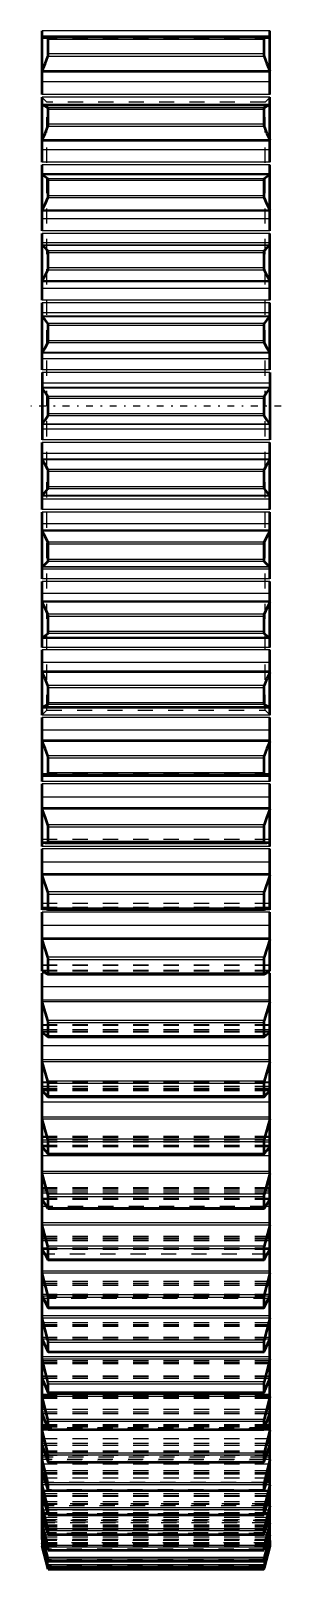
# Model space of a CAD drawing. Header units: millimetres. Extents: x -1 to 474, y -1 to 306.
# Drawn here: x -0.8 to 15.8, y 76.2 to 177.4 of the extents above; entities that cross this region are included whole.
import ezdxf

# ---------------------------------------------------------------- set-up
doc = ezdxf.new("R2010")
doc.units = ezdxf.units.MM
doc.linetypes.add('Center', pattern=[1.5, 0.45, -0.5, 0.05, -0.5])
doc.linetypes.add('Dashed', pattern=[2, 1, -1])
for name, color, linetype, lineweight in [('AM_4', 3, 'Continuous', 25), ('center', 4, 'Center', 25), ('hidden', 3, 'Dashed', 25), ('vis', 1, 'Continuous', 50)]:
    doc.layers.add(name, color=color, linetype=linetype, lineweight=lineweight)

# ---------------------------------------------------------------- blocks, each defined once
blk = doc.blocks.new('2_GEAHB1_5_100_15_A_40_b_0_in_GEAHB1_5_100_15_A_40_900')
at = {"layer": 'AM_4'}
for p, q in [((15, 177.39), (0, 177.39)), ((15, 176.99), (0, 176.99)), ((14.62, 176.92), (0.38, 176.92)), ((14.6, 176.82), (0.4, 176.82)), ((14.62, 175.7), (0.38, 175.7)), ((14.6, 175.86), (0.4, 175.86)), ((15, 174.75), (0, 174.75)), ((15, 174.67), (0, 174.67)), ((15, 174.02), (0, 174.02)), ((15, 173.19), (0, 173.19)), ((15, 173.02), (0, 173.02)), ((15, 172.49), (0, 172.49)), ((14.62, 172.32), (0.38, 172.32)), ((14.6, 172.21), (0.4, 172.21)), ((14.62, 171.08), (0.38, 171.08)), ((14.6, 171.24), (0.4, 171.24)), ((15, 170.21), (0, 170.21)), ((15, 170.13), (0, 170.13)), ((15, 169.56), (0, 169.56)), ((15, 168.74), (0, 168.74)), ((15, 168.57), (0, 168.57)), ((15, 167.98), (0, 167.98)), ((15, 167.92), (0, 167.92)), ((15, 167.91), (0, 167.91)), ((14.62, 167.65), (0.38, 167.65)), ((14.6, 167.53), (0.4, 167.53)), ((14.62, 166.39), (0.38, 166.39)), ((14.6, 166.54), (0.4, 166.54)), ((15, 165.59), (0, 165.59)), ((15, 165.53), (0, 165.53)), ((15, 165.02), (0, 165.02)), ((15, 164.23), (0, 164.23)), ((15, 164.05), (0, 164.05)), ((15, 163.43), (0, 163.43)), ((15, 163.29), (0, 163.29)), ((15, 163.27), (0, 163.27)), ((14.62, 162.91), (0.38, 162.91)), ((14.6, 162.79), (0.4, 162.79)), ((15, 160.93), (0, 160.93)), ((14.62, 161.64), (0.38, 161.64)), ((14.6, 161.79), (0.4, 161.79)), ((15, 160.87), (0, 160.87)), ((15, 160.44), (0, 160.44)), ((15, 159.67), (0, 159.67)), ((15, 159.49), (0, 159.49)), ((15, 158.83), (0, 158.83)), ((15, 158.62), (0, 158.62)), ((15, 158.58), (0, 158.58)), ((14.62, 158.14), (0.38, 158.14)), ((14.6, 158), (0.4, 158)), ((14.62, 156.86), (0.38, 156.86)), ((14.6, 157), (0.4, 157)), ((15, 156.23), (0, 156.23)), ((15, 156.18), (0, 156.18)), ((15, 155.82), (0, 155.82)), ((15, 155.09), (0, 155.09)), ((15, 154.91), (0, 154.91)), ((15, 154.21), (0, 154.21)), ((15, 153.92), (0, 153.92)), ((15, 153.88), (0, 153.88)), ((14.62, 153.34), (0.38, 153.34)), ((14.6, 153.2), (0.4, 153.2)), ((14.62, 152.06), (0.38, 152.06)), ((14.6, 152.2), (0.4, 152.2)), ((15, 151.52), (0, 151.52)), ((15, 151.48), (0, 151.48)), ((15, 151.19), (0, 151.19)), ((15, 150.49), (0, 150.49)), ((15, 150.31), (0, 150.31)), ((15, 149.58), (0, 149.58)), ((15, 149.22), (0, 149.22)), ((15, 149.17), (0, 149.17)), ((14.62, 148.54), (0.38, 148.54)), ((14.6, 148.4), (0.4, 148.4)), ((15, 146.82), (0, 146.82)), ((15, 146.78), (0, 146.78)), ((14.62, 147.26), (0.38, 147.26)), ((14.6, 147.4), (0.4, 147.4)), ((15, 146.57), (0, 146.57)), ((15, 145.91), (0, 145.91)), ((15, 145.73), (0, 145.73)), ((15, 144.96), (0, 144.96)), ((15, 144.53), (0, 144.53)), ((15, 144.47), (0, 144.47)), ((14.62, 143.76), (0.38, 143.76)), ((14.6, 143.61), (0.4, 143.61)), ((15, 142.13), (0, 142.13)), ((15, 142.11), (0, 142.11)), ((15, 141.97), (0, 141.97)), ((14.62, 142.49), (0.38, 142.49)), ((14.6, 142.61), (0.4, 142.61)), ((15, 141.35), (0, 141.35)), ((15, 141.17), (0, 141.17)), ((15, 140.38), (0, 140.38)), ((15, 139.87), (0, 139.87)), ((15, 139.81), (0, 139.81)), ((14.62, 139.01), (0.38, 139.01)), ((14.6, 138.86), (0.4, 138.86)), ((14.62, 137.75), (0.38, 137.75)), ((14.6, 137.87), (0.4, 137.87)), ((15, 137.49), (0, 137.49)), ((15, 137.48), (0, 137.48)), ((15, 137.42), (0, 137.42)), ((15, 136.83), (0, 136.83)), ((15, 136.66), (0, 136.66)), ((15, 135.84), (0, 135.84)), ((15, 135.27), (0, 135.27)), ((15, 135.19), (0, 135.19)), ((14.62, 134.32), (0.38, 134.32)), ((14.6, 134.16), (0.4, 134.16)), ((15, 132.91), (0, 132.91)), ((14.62, 133.08), (0.38, 133.08)), ((14.6, 133.19), (0.4, 133.19)), ((15, 132.38), (0, 132.38)), ((15, 132.21), (0, 132.21)), ((15, 131.38), (0, 131.38)), ((15, 130.73), (0, 130.73)), ((15, 130.65), (0, 130.65)), ((14.62, 129.7), (0.38, 129.7)), ((14.6, 129.54), (0.4, 129.54)), ((14.6, 128.58), (0.4, 128.58)), ((15, 128.41), (0, 128.41)), ((15, 128.01), (0, 128.01)), ((15, 127.85), (0, 127.85)), ((14.62, 128.48), (0.38, 128.48)), ((15, 126.99), (0, 126.99)), ((15, 126.28), (0, 126.28)), ((15, 126.19), (0, 126.19)), ((14.62, 125.17), (0.38, 125.17)), ((14.6, 125.01), (0.4, 125.01)), ((15, 123.74), (0, 123.74)), ((15, 123.58), (0, 123.58)), ((14.62, 123.98), (0.38, 123.98)), ((14.6, 124.07), (0.4, 124.07)), ((15, 122.71), (0, 122.71)), ((15, 121.94), (0, 121.94)), ((15, 121.84), (0, 121.84)), ((14.62, 120.75), (0.38, 120.75)), ((14.6, 120.58), (0.4, 120.58)), ((15, 119.58), (0, 119.58)), ((15, 119.42), (0, 119.42)), ((14.6, 119.67), (0.4, 119.67)), ((15, 118.54), (0, 118.54)), ((15, 117.71), (0, 117.71)), ((15, 117.61), (0, 117.61)), ((14.62, 116.45), (0.38, 116.45)), ((0.24, 115.4), (0, 115.4)), ((14.6, 116.29), (0.4, 116.29)), ((14.6, 115.41), (0.4, 115.41)), ((15, 115.4), (14.76, 115.4)), ((15, 114.51), (0, 114.51)), ((15, 113.63), (0, 113.63)), ((15, 113.51), (0, 113.51)), ((14.62, 112.3), (0.38, 112.3)), ((14.6, 112.13), (0.4, 112.13)), ((15, 110.63), (0, 110.63)), ((14.6, 111.29), (0.4, 111.29)), ((15, 109.7), (0, 109.7)), ((15, 109.57), (0, 109.57)), ((14.62, 108.31), (0.38, 108.31)), ((14.6, 108.14), (0.4, 108.14)), ((14.6, 107.33), (0.4, 107.33)), ((15, 106.92), (0, 106.92)), ((15, 105.93), (0, 105.93)), ((15, 105.81), (0, 105.81)), ((14.62, 104.49), (0.38, 104.49)), ((14.6, 104.32), (0.4, 104.32)), ((15, 103.38), (0, 103.38)), ((14.6, 103.55), (0.4, 103.55)), ((15, 102.36), (0, 102.36)), ((15, 102.22), (0, 102.22)), ((14.62, 100.86), (0.38, 100.86)), ((14.6, 100.7), (0.4, 100.7)), ((0.3, 100.05), (0, 100.05)), ((14.6, 99.97), (0.4, 99.97)), ((15, 100.05), (14.7, 100.05)), ((15, 98.98), (0, 98.98)), ((15, 98.84), (0, 98.84)), ((14.62, 97.44), (0.38, 97.44)), ((14.6, 97.28), (0.4, 97.28)), ((0.17, 96.92), (0, 96.92)), ((14.6, 96.59), (0.4, 96.59)), ((15, 96.92), (14.83, 96.92)), ((15, 95.81), (0, 95.81)), ((15, 95.67), (0, 95.67)), ((14.62, 94.24), (0.38, 94.24)), ((0.08, 94), (0, 94)), ((14.6, 94.08), (0.4, 94.08)), ((14.6, 93.44), (0.4, 93.44)), ((15, 94), (14.92, 94)), ((15, 92.87), (0, 92.87)), ((15, 92.72), (0, 92.72)), ((14.62, 91.26), (0.38, 91.26)), ((14.6, 91.11), (0.4, 91.11)), ((15, 90.16), (0, 90.16)), ((14.6, 90.52), (0.4, 90.52)), ((15, 90.01), (0, 90.01)), ((14.62, 88.53), (0.38, 88.53)), ((14.6, 88.38), (0.4, 88.38)), ((15, 87.7), (0, 87.7)), ((15, 87.55), (0, 87.55)), ((14.6, 87.84), (0.4, 87.84)), ((14.62, 86.05), (0.38, 86.05)), ((0.35, 85.5), (0, 85.5)), ((15, 85.35), (0, 85.35)), ((14.6, 85.91), (0.4, 85.91)), ((14.6, 85.42), (0.4, 85.42)), ((15, 85.5), (14.65, 85.5)), ((0.28, 83.56), (0, 83.56)), ((0.34, 83.41), (0, 83.41)), ((14.62, 83.84), (0.38, 83.84)), ((14.6, 83.7), (0.4, 83.7)), ((14.6, 83.27), (0.4, 83.27)), ((15, 83.41), (14.66, 83.41)), ((15, 83.56), (14.72, 83.56)), ((0.22, 81.9), (0, 81.9)), ((0.27, 81.74), (0, 81.74)), ((14.62, 81.89), (0.38, 81.89)), ((14.6, 81.76), (0.4, 81.76)), ((14.6, 81.39), (0.4, 81.39)), ((15, 81.74), (14.73, 81.74)), ((15, 81.9), (14.78, 81.9)), ((0.16, 80.51), (0, 80.51)), ((0.21, 80.36), (0, 80.36)), ((14.62, 80.23), (0.38, 80.23)), ((14.6, 80.1), (0.4, 80.1)), ((15, 80.36), (14.79, 80.36)), ((15, 80.51), (14.84, 80.51)), ((0.11, 79.41), (0, 79.41)), ((0.16, 79.26), (0, 79.26)), ((14.6, 79.79), (0.4, 79.79)), ((15, 79.26), (14.84, 79.26)), ((15, 79.41), (14.89, 79.41)), ((0.06, 78.6), (0, 78.6)), ((0.11, 78.45), (0, 78.45)), ((0.02, 78.08), (0, 78.08)), ((0.06, 77.93), (0, 77.93)), ((14.62, 78.85), (0.38, 78.85)), ((14.6, 78.73), (0.4, 78.73)), ((14.6, 78.48), (0.4, 78.48)), ((15, 78.45), (14.89, 78.45)), ((15, 78.6), (14.94, 78.6)), ((15, 77.93), (14.94, 77.93)), ((15, 78.08), (14.98, 78.08)), ((0.02, 77.71), (0, 77.71)), ((14.62, 77.77), (0.38, 77.77)), ((14.62, 76.98), (0.38, 76.98)), ((14.6, 77.65), (0.4, 77.65)), ((14.6, 77.46), (0.4, 77.46)), ((15, 77.71), (14.98, 77.71)), ((14.62, 76.48), (0.38, 76.48)), ((14.62, 76.29), (0.38, 76.29)), ((14.6, 76.87), (0.4, 76.87)), ((14.6, 76.74), (0.4, 76.74)), ((14.6, 76.38), (0.4, 76.38)), ((14.6, 76.32), (0.4, 76.32)), ((14.6, 76.2), (0.4, 76.2))]:
    blk.add_line(p, q, dxfattribs=at)
at = {"layer": 'center'}
blk.add_line((15.75, 152.7), (-0.75, 152.7), dxfattribs=at)
at = {"layer": 'hidden'}
for p, q in [((15, 176.99), (0, 176.99)), ((15, 176.89), (0, 176.89)), ((0, 176.89), (15, 176.89)), ((0.3, 172.7), (0, 173)), ((15, 172.49), (0, 172.49)), ((15, 172.47), (0, 172.47)), ((0, 172.47), (15, 172.47)), ((14.7, 172.7), (0.3, 172.7)), ((0.3, 132.7), (0.3, 172.7)), ((15, 173), (14.7, 172.7)), ((14.7, 132.7), (14.7, 172.7)), ((15, 132.93), (0, 132.93)), ((15, 132.93), (0, 132.93)), ((15, 132.91), (0, 132.91)), ((0, 132.4), (0.3, 132.7)), ((0.3, 132.7), (14.7, 132.7)), ((14.7, 132.7), (15, 132.4)), ((15, 128.51), (0, 128.51)), ((15, 128.51), (0, 128.51)), ((15, 128.41), (0, 128.41)), ((15, 124.19), (0, 124.19)), ((15, 124.19), (0, 124.19)), ((15, 124.02), (0, 124.02)), ((15, 124), (0, 124)), ((15, 119.99), (0, 119.99)), ((15, 119.98), (0, 119.98)), ((15, 119.73), (0, 119.73)), ((15, 119.7), (0, 119.7)), ((14.62, 119.59), (0.38, 119.59)), ((15, 115.92), (0, 115.92)), ((15, 115.9), (0, 115.9)), ((15, 115.58), (0, 115.58)), ((15, 115.55), (0, 115.55)), ((15, 115.54), (0, 115.54)), ((14.76, 115.4), (0.24, 115.4)), ((14.62, 115.33), (0.38, 115.33)), ((15, 112), (0, 112)), ((15, 111.97), (0, 111.97)), ((15, 111.67), (0, 111.67)), ((15, 111.57), (0, 111.57)), ((15, 111.52), (0, 111.52)), ((15, 111.52), (0, 111.52)), ((14.62, 111.22), (0.38, 111.22)), ((15, 108.24), (0, 108.24)), ((15, 108.19), (0, 108.19)), ((15, 107.95), (0, 107.95)), ((15, 107.81), (0, 107.81)), ((15, 107.72), (0, 107.72)), ((15, 107.67), (0, 107.67)), ((14.62, 107.27), (0.38, 107.27)), ((15, 104.66), (0, 104.66)), ((15, 104.6), (0, 104.6)), ((15, 104.41), (0, 104.41)), ((15, 104.28), (0, 104.28)), ((15, 104.06), (0, 104.06)), ((15, 103.99), (0, 103.99)), ((14.62, 103.5), (0.38, 103.5)), ((15, 101.28), (0, 101.28)), ((15, 101.19), (0, 101.19)), ((15, 101.06), (0, 101.06)), ((15, 100.93), (0, 100.93)), ((15, 100.58), (0, 100.58)), ((15, 100.51), (0, 100.51)), ((14.7, 100.05), (0.3, 100.05)), ((14.62, 99.93), (0.38, 99.93)), ((15, 98.09), (0, 98.09)), ((15, 97.98), (0, 97.98)), ((15, 97.91), (0, 97.91)), ((15, 97.79), (0, 97.79)), ((15, 97.31), (0, 97.31)), ((15, 97.23), (0, 97.23)), ((14.83, 96.92), (0.17, 96.92)), ((14.62, 96.56), (0.38, 96.56)), ((15, 95.13), (0, 95.13)), ((15, 94.99), (0, 94.99)), ((15, 94.97), (0, 94.97)), ((15, 94.87), (0, 94.87)), ((15, 94.26), (0, 94.26)), ((15, 94.17), (0, 94.17)), ((14.92, 94), (0.08, 94)), ((14.62, 93.42), (0.38, 93.42)), ((15, 92.4), (0, 92.4)), ((15, 92.27), (0, 92.27)), ((15, 92.23), (0, 92.23)), ((15, 92.17), (0, 92.17)), ((15, 91.44), (0, 91.44)), ((15, 91.34), (0, 91.34)), ((15, 91.33), (0, 91.33)), ((14.62, 90.51), (0.38, 90.51)), ((14.62, 90.51), (14.61, 90.49)), ((15, 89.91), (0, 89.91)), ((15, 89.8), (0, 89.8)), ((15, 89.71), (0, 89.71)), ((15, 89.71), (0, 89.71)), ((15, 88.89), (0, 88.89)), ((15, 88.86), (0, 88.86)), ((15, 88.75), (0, 88.75)), ((15, 87.67), (0, 87.67)), ((15, 87.59), (0, 87.59)), ((15, 87.5), (0, 87.5)), ((15, 87.44), (0, 87.44)), ((14.62, 87.85), (0.38, 87.85)), ((15, 86.7), (0, 86.7)), ((15, 86.53), (0, 86.53)), ((15, 86.42), (0, 86.42)), ((15, 85.69), (0, 85.69)), ((15, 85.62), (0, 85.62)), ((15, 85.55), (0, 85.55)), ((15, 85.42), (0, 85.42)), ((14.65, 85.5), (0.35, 85.5)), ((14.62, 85.44), (0.38, 85.44)), ((15, 84.78), (0, 84.78)), ((15, 84.46), (0, 84.46)), ((15, 84.34), (0, 84.34)), ((15, 83.97), (0, 83.97)), ((15, 83.93), (0, 83.93)), ((15, 83.87), (0, 83.87)), ((15, 83.67), (0, 83.67)), ((15, 83.12), (0, 83.12)), ((14.72, 83.56), (0.28, 83.56)), ((14.66, 83.41), (0.34, 83.41)), ((14.62, 83.29), (0.38, 83.29)), ((15, 82.67), (0, 82.67)), ((15, 82.54), (0, 82.54)), ((15, 82.53), (0, 82.53)), ((15, 82.5), (0, 82.5)), ((15, 82.45), (0, 82.45)), ((15, 82.19), (0, 82.19)), ((15, 81.74), (0, 81.74)), ((15, 81.37), (0, 81.37)), ((15, 81.36), (0, 81.36)), ((15, 81.32), (0, 81.32)), ((15, 81.15), (0, 81.15)), ((15, 81.02), (0, 81.02)), ((15, 80.99), (0, 80.99)), ((14.78, 81.9), (0.22, 81.9)), ((14.73, 81.74), (0.27, 81.74)), ((14.62, 81.42), (0.38, 81.42)), ((15, 80.64), (0, 80.64)), ((15, 80.5), (0, 80.5)), ((15, 80.49), (0, 80.49)), ((15, 80.46), (0, 80.46)), ((15, 80.08), (0, 80.08)), ((14.84, 80.51), (0.16, 80.51)), ((14.79, 80.36), (0.21, 80.36)), ((15, 79.91), (0, 79.91)), ((15, 79.91), (0, 79.91)), ((15, 79.91), (0, 79.91)), ((15, 79.89), (0, 79.89)), ((15, 79.82), (0, 79.82)), ((15, 79.77), (0, 79.77)), ((15, 79.61), (0, 79.61)), ((15, 79.61), (0, 79.61)), ((15, 79.61), (0, 79.61)), ((15, 79.45), (0, 79.45)), ((15, 79.29), (0, 79.29)), ((15, 79.1), (0, 79.1)), ((15, 79.05), (0, 79.05)), ((15, 78.96), (0, 78.96)), ((14.89, 79.41), (0.11, 79.41)), ((14.84, 79.26), (0.16, 79.26)), ((14.62, 79.84), (0.38, 79.84)), ((15, 78.82), (0, 78.82)), ((15, 78.3), (0, 78.3)), ((15, 78.15), (0, 78.15)), ((15, 77.93), (0, 77.93)), ((14.98, 78.08), (0.02, 78.08)), ((14.94, 78.6), (0.06, 78.6)), ((14.94, 77.93), (0.06, 77.93)), ((14.89, 78.45), (0.11, 78.45)), ((14.62, 78.54), (0.38, 78.54)), ((14.62, 78.54), (14.61, 78.51)), ((15, 77.86), (0, 77.86)), ((15, 77.78), (0, 77.78)), ((14.98, 77.71), (0.02, 77.71)), ((0.19, 77), (0.38, 76.29)), ((14.62, 77.53), (0.38, 77.53)), ((0.4, 77.46), (0.4, 77.46)), ((14.62, 76.82), (0.38, 76.82)), ((14.62, 76.4), (0.38, 76.4))]:
    blk.add_line(p, q, dxfattribs=at)
at = {"layer": 'vis'}
for p, q in [((0, 173.19), (0, 177.39)), ((15, 173.19), (15, 177.39)), ((15, 176.99), (0, 176.99)), ((0.4, 175.86), (0.4, 176.82)), ((14.6, 176.82), (14.6, 175.86)), ((0, 168.74), (0, 173.02)), ((15, 172.49), (0, 172.49)), ((0.4, 171.24), (0.4, 172.21)), ((14.6, 172.21), (14.6, 171.24)), ((15, 168.74), (15, 173.02)), ((0, 164.23), (0, 168.57)), ((15, 164.23), (15, 168.57)), ((0.4, 166.54), (0.4, 167.53)), ((14.6, 167.53), (14.6, 166.54)), ((0, 159.67), (0, 164.05)), ((15, 159.67), (15, 164.05)), ((0.4, 161.79), (0.4, 162.79)), ((14.6, 162.79), (14.6, 161.79)), ((0, 155.09), (0, 159.49)), ((15, 155.09), (15, 159.49)), ((0.4, 157), (0.4, 158)), ((14.6, 158), (14.6, 157)), ((0, 154.91), (0, 150.49)), ((15, 154.91), (15, 150.49)), ((0.4, 152.2), (0.4, 153.2)), ((14.6, 153.2), (14.6, 152.2)), ((0, 145.91), (0, 150.31)), ((15, 145.91), (15, 150.31)), ((0.4, 147.4), (0.4, 148.4)), ((14.6, 148.4), (14.6, 147.4)), ((0, 141.35), (0, 145.73)), ((15, 141.35), (15, 145.73)), ((0.4, 142.61), (0.4, 143.61)), ((14.6, 143.61), (14.6, 142.61)), ((0, 136.83), (0, 141.17)), ((15, 136.83), (15, 141.17)), ((0.4, 137.87), (0.4, 138.86)), ((14.6, 138.86), (14.6, 137.87)), ((0, 132.38), (0, 136.66)), ((15, 132.38), (15, 136.66)), ((0.4, 133.19), (0.4, 134.16)), ((14.6, 134.16), (14.6, 133.19)), ((0, 132.91), (15, 132.91)), ((0, 128.01), (0, 132.21)), ((15, 128.01), (15, 132.21)), ((0.4, 128.58), (0.4, 129.54)), ((14.6, 129.54), (14.6, 128.58)), ((0, 128.41), (15, 128.41)), ((0, 123.74), (0, 127.85)), ((15, 123.74), (15, 127.85)), ((0.4, 124.07), (0.4, 125.01)), ((14.6, 125.01), (14.6, 124.07)), ((0, 119.58), (0, 123.58)), ((0.27, 123.97), (0.38, 123.98)), ((0.27, 123.97), (14.73, 123.97)), ((14.62, 123.98), (14.73, 123.97)), ((15, 119.58), (15, 123.58)), ((0.38, 120.75), (0, 121.84)), ((15, 121.84), (14.62, 120.75)), ((0.4, 119.67), (0.4, 120.58)), ((14.6, 120.58), (14.6, 119.67)), ((0, 115.54), (0, 119.42)), ((0.38, 119.59), (14.62, 119.59)), ((0.38, 119.59), (0.38, 119.59)), ((14.62, 119.59), (14.62, 119.59)), ((15, 115.54), (15, 119.42)), ((0.38, 116.45), (0, 117.61)), ((15, 117.61), (14.62, 116.45)), ((0, 78.15), (0, 115.4)), ((0.4, 115.41), (0.4, 116.29)), ((14.6, 116.29), (14.6, 115.41)), ((15, 78.15), (15, 115.4)), ((0.38, 115.33), (14.62, 115.33)), ((0.38, 115.33), (0.38, 115.33)), ((14.62, 115.33), (14.62, 115.33)), ((0.38, 112.3), (0, 113.51)), ((15, 113.51), (14.62, 112.3)), ((0.4, 111.29), (0.4, 112.13)), ((14.6, 112.13), (14.6, 111.29)), ((0.38, 111.22), (14.62, 111.22)), ((0.38, 111.22), (0.38, 111.22)), ((14.62, 111.22), (14.62, 111.22)), ((0.38, 108.31), (0, 109.57)), ((15, 109.57), (14.62, 108.31)), ((0.38, 107.27), (0.39, 107.27)), ((0.39, 107.27), (14.61, 107.27)), ((0.4, 107.33), (0.4, 108.14)), ((14.6, 108.14), (14.6, 107.33)), ((0.38, 104.49), (0, 105.81)), ((15, 105.81), (14.62, 104.49)), ((0.4, 103.55), (0.4, 104.32)), ((14.6, 104.32), (14.6, 103.55)), ((0.38, 103.5), (0.39, 103.5)), ((0.39, 103.5), (14.61, 103.5)), ((0.38, 100.86), (0, 102.22)), ((15, 102.22), (14.62, 100.86)), ((0.4, 99.97), (0.4, 100.7)), ((14.6, 100.7), (14.6, 99.97)), ((0.39, 99.92), (14.61, 99.92)), ((0.38, 97.44), (0, 98.84)), ((15, 98.84), (14.62, 97.44)), ((0.4, 96.59), (0.4, 97.28)), ((14.6, 97.28), (14.6, 96.59)), ((0.39, 96.55), (14.61, 96.55)), ((0.38, 94.24), (0, 95.67)), ((15, 95.67), (14.62, 94.24)), ((0.39, 93.4), (14.61, 93.4)), ((0.4, 93.44), (0.4, 94.08)), ((14.6, 94.08), (14.6, 93.44)), ((0.38, 91.26), (0, 92.72)), ((15, 92.72), (14.62, 91.26)), ((0, 91.34), (0.38, 90.51)), ((0.4, 90.52), (0.4, 91.11)), ((14.6, 91.11), (14.6, 90.52)), ((14.62, 90.51), (15, 91.34)), ((0.39, 90.49), (14.61, 90.49)), ((0.38, 88.53), (0, 90.01)), ((15, 90.01), (14.62, 88.53)), ((0, 88.75), (0.38, 87.85)), ((0.4, 87.84), (0.4, 88.38)), ((14.6, 88.38), (14.6, 87.84)), ((14.62, 87.85), (15, 88.75)), ((0.38, 86.05), (0, 87.55)), ((0.4, 87.82), (14.6, 87.82)), ((15, 87.55), (14.62, 86.05)), ((0, 86.42), (0.38, 85.44)), ((14.62, 85.44), (15, 86.42)), ((0.38, 83.84), (0, 85.35)), ((0.4, 85.42), (0.4, 85.91)), ((0.4, 85.4), (14.6, 85.4)), ((14.6, 85.91), (14.6, 85.42)), ((15, 85.35), (14.62, 83.84)), ((0, 84.34), (0.38, 83.29)), ((14.62, 83.29), (15, 84.34)), ((0.38, 81.89), (0, 83.41)), ((0.4, 83.27), (0.4, 83.7)), ((0.4, 83.25), (14.6, 83.25)), ((14.6, 83.7), (14.6, 83.27)), ((15, 83.41), (14.62, 81.89)), ((0, 82.54), (0.38, 81.42)), ((14.62, 81.42), (15, 82.54)), ((0.38, 80.23), (0, 81.74)), ((0, 81.02), (0.38, 79.84)), ((0.4, 81.39), (0.4, 81.76)), ((0.4, 81.38), (14.6, 81.38)), ((14.6, 81.76), (14.6, 81.39)), ((15, 81.74), (14.62, 80.23)), ((14.62, 79.84), (15, 81.02)), ((0.38, 78.85), (0, 80.36)), ((0.4, 79.79), (0.4, 80.1)), ((14.6, 80.1), (14.6, 79.79)), ((15, 80.36), (14.62, 78.85)), ((0, 79.77), (0.38, 78.54)), ((0.38, 77.77), (0, 79.26)), ((0.4, 79.78), (14.6, 79.78)), ((14.6, 79.79), (14.6, 79.78)), ((14.62, 78.54), (15, 79.77)), ((15, 79.26), (14.62, 77.77)), ((0, 78.82), (0.38, 77.53)), ((0.38, 76.98), (0, 78.45)), ((0, 78.15), (0.38, 76.82)), ((0, 78.08), (0, 77.7)), ((0.38, 76.48), (0, 77.93)), ((0.4, 78.48), (0.4, 78.73)), ((0.4, 78.48), (14.6, 78.48)), ((14.6, 78.73), (14.6, 78.48)), ((14.6, 78.48), (14.6, 78.48)), ((14.62, 77.53), (15, 78.82)), ((15, 78.45), (14.62, 76.98)), ((14.62, 76.82), (15, 78.15)), ((15, 77.93), (14.62, 76.48)), ((15, 78.08), (15, 77.7)), ((0, 77.78), (0.38, 76.4)), ((0.4, 76.2), (0, 77.71)), ((0, 77.7), (0.4, 76.2)), ((0.4, 77.46), (0.4, 77.65)), ((0.4, 77.46), (14.6, 77.46)), ((14.6, 76.2), (15, 77.7)), ((14.6, 77.65), (14.6, 77.46)), ((14.6, 77.46), (14.6, 77.46)), ((14.62, 76.4), (15, 77.78)), ((15, 77.71), (14.62, 76.29)), ((0.4, 76.74), (0.4, 76.87)), ((0.4, 76.74), (14.6, 76.74)), ((0.4, 76.74), (0.4, 76.74)), ((0.4, 76.32), (0.4, 76.38)), ((0.4, 76.32), (14.6, 76.32)), ((0.4, 76.2), (14.6, 76.2)), ((0.4, 76.2), (0.4, 76.2)), ((14.6, 76.87), (14.6, 76.74)), ((14.6, 76.74), (14.6, 76.74)), ((14.6, 76.38), (14.6, 76.32)), ((14.6, 76.2), (14.6, 76.2))]:
    blk.add_line(p, q, dxfattribs=at)
for points in [[(0.38, 176.92), (0.19, 176.97), (0, 176.99)], [(0.4, 176.82), (0.4, 176.86), (0.39, 176.89), (0.38, 176.91), (0.38, 176.92)], [(14.62, 176.92), (14.61, 176.91), (14.6, 176.88), (14.6, 176.84), (14.6, 176.82)], [(15, 176.99), (14.81, 176.97), (14.62, 176.92)], [(0, 174.75), (0.19, 175.22), (0.38, 175.7)], [(0.38, 175.7), (0.39, 175.74), (0.4, 175.79), (0.4, 175.84), (0.4, 175.86)], [(14.6, 175.86), (14.6, 175.81), (14.61, 175.77), (14.62, 175.72), (14.62, 175.7)], [(14.62, 175.7), (14.81, 175.22), (15, 174.75)], [(0.38, 172.32), (0.19, 172.42), (0, 172.49)], [(0.4, 172.21), (0.4, 172.26), (0.39, 172.29), (0.38, 172.31), (0.38, 172.32)], [(14.62, 172.32), (14.61, 172.31), (14.6, 172.27), (14.6, 172.23), (14.6, 172.21)], [(15, 172.49), (14.81, 172.42), (14.62, 172.32)], [(0, 170.21), (0.19, 170.64), (0.38, 171.08)], [(0.38, 171.08), (0.39, 171.12), (0.4, 171.17), (0.4, 171.22), (0.4, 171.24)], [(14.6, 171.24), (14.6, 171.19), (14.61, 171.14), (14.62, 171.1), (14.62, 171.08)], [(14.62, 171.08), (14.81, 170.64), (15, 170.21)], [(0.38, 167.65), (0.19, 167.79), (0, 167.91)], [(0.4, 167.53), (0.4, 167.57), (0.39, 167.61), (0.38, 167.64), (0.38, 167.65)], [(14.62, 167.65), (14.61, 167.63), (14.6, 167.59), (14.6, 167.55), (14.6, 167.53)], [(15, 167.91), (14.81, 167.79), (14.62, 167.65)], [(0, 165.59), (0.19, 165.98), (0.38, 166.39)], [(0.38, 166.39), (0.39, 166.42), (0.4, 166.47), (0.4, 166.52), (0.4, 166.54)], [(14.6, 166.54), (14.6, 166.49), (14.61, 166.45), (14.62, 166.41), (14.62, 166.39)], [(14.62, 166.39), (14.81, 165.98), (15, 165.59)], [(0.38, 162.91), (0.19, 163.1), (0, 163.27)], [(0.4, 162.79), (0.4, 162.83), (0.39, 162.87), (0.38, 162.9), (0.38, 162.91)], [(14.62, 162.91), (14.61, 162.89), (14.6, 162.85), (14.6, 162.81), (14.6, 162.79)], [(15, 163.27), (14.81, 163.1), (14.62, 162.91)], [(0, 160.93), (0.19, 161.28), (0.38, 161.64)], [(0.38, 161.64), (0.39, 161.67), (0.4, 161.72), (0.4, 161.77), (0.4, 161.79)], [(14.6, 161.79), (14.6, 161.74), (14.61, 161.7), (14.62, 161.66), (14.62, 161.64)], [(14.62, 161.64), (14.81, 161.28), (15, 160.93)], [(0.38, 158.14), (0.19, 158.37), (0, 158.58)], [(0.4, 158), (0.4, 158.05), (0.39, 158.09), (0.38, 158.12), (0.38, 158.14)], [(14.62, 158.14), (14.61, 158.11), (14.6, 158.07), (14.6, 158.03), (14.6, 158)], [(15, 158.58), (14.81, 158.37), (14.62, 158.14)], [(0, 156.23), (0.19, 156.54), (0.38, 156.86)], [(0.38, 156.86), (0.39, 156.89), (0.4, 156.93), (0.4, 156.98), (0.4, 157)], [(14.6, 157), (14.6, 156.95), (14.61, 156.91), (14.62, 156.87), (14.62, 156.86)], [(14.62, 156.86), (14.81, 156.54), (15, 156.23)], [(0.38, 153.34), (0.19, 153.62), (0, 153.88)], [(15, 153.88), (14.81, 153.62), (14.62, 153.34)], [(0.4, 153.2), (0.4, 153.25), (0.39, 153.29), (0.38, 153.33), (0.38, 153.34)], [(14.62, 153.34), (14.61, 153.31), (14.6, 153.27), (14.6, 153.22), (14.6, 153.2)], [(0, 151.52), (0.19, 151.78), (0.38, 152.06)], [(0.38, 152.06), (0.39, 152.09), (0.4, 152.13), (0.4, 152.18), (0.4, 152.2)], [(14.6, 152.2), (14.6, 152.15), (14.61, 152.11), (14.62, 152.07), (14.62, 152.06)], [(14.62, 152.06), (14.81, 151.78), (15, 151.52)], [(0.38, 148.54), (0.19, 148.86), (0, 149.17)], [(15, 149.17), (14.81, 148.86), (14.62, 148.54)], [(0.4, 148.4), (0.4, 148.45), (0.39, 148.49), (0.38, 148.53), (0.38, 148.54)], [(14.62, 148.54), (14.61, 148.51), (14.6, 148.47), (14.6, 148.42), (14.6, 148.4)], [(0, 146.82), (0.19, 147.03), (0.38, 147.26)], [(0.38, 147.26), (0.39, 147.29), (0.4, 147.33), (0.4, 147.37), (0.4, 147.4)], [(14.6, 147.4), (14.6, 147.35), (14.61, 147.31), (14.62, 147.28), (14.62, 147.26)], [(14.62, 147.26), (14.81, 147.03), (15, 146.82)], [(0.38, 143.76), (0.19, 144.12), (0, 144.47)], [(0.4, 143.61), (0.4, 143.66), (0.39, 143.7), (0.38, 143.74), (0.38, 143.76)], [(14.62, 143.76), (14.61, 143.73), (14.6, 143.68), (14.6, 143.63), (14.6, 143.61)], [(15, 144.47), (14.81, 144.12), (14.62, 143.76)], [(0, 142.13), (0.19, 142.3), (0.38, 142.49)], [(0.38, 142.49), (0.39, 142.51), (0.4, 142.55), (0.4, 142.59), (0.4, 142.61)], [(14.6, 142.61), (14.6, 142.57), (14.61, 142.53), (14.62, 142.5), (14.62, 142.49)], [(14.62, 142.49), (14.81, 142.3), (15, 142.13)], [(0.38, 139.01), (0.19, 139.42), (0, 139.81)], [(15, 139.81), (14.81, 139.42), (14.62, 139.01)], [(0.4, 138.86), (0.4, 138.91), (0.39, 138.95), (0.38, 138.99), (0.38, 139.01)], [(14.62, 139.01), (14.61, 138.98), (14.6, 138.93), (14.6, 138.88), (14.6, 138.86)], [(0, 137.49), (0.19, 137.61), (0.38, 137.75)], [(0.38, 137.75), (0.39, 137.77), (0.4, 137.81), (0.4, 137.85), (0.4, 137.87)], [(14.6, 137.87), (14.6, 137.83), (14.61, 137.79), (14.62, 137.76), (14.62, 137.75)], [(14.62, 137.75), (14.81, 137.61), (15, 137.49)], [(0.38, 134.32), (0.19, 134.76), (0, 135.19)], [(15, 135.19), (14.81, 134.76), (14.62, 134.32)], [(0.4, 134.16), (0.4, 134.21), (0.39, 134.26), (0.38, 134.3), (0.38, 134.32)], [(14.62, 134.32), (14.61, 134.28), (14.6, 134.23), (14.6, 134.18), (14.6, 134.16)], [(0, 132.91), (0.19, 132.98), (0.38, 133.08)], [(0.38, 133.08), (0.39, 133.09), (0.4, 133.13), (0.4, 133.17), (0.4, 133.19)], [(14.6, 133.19), (14.6, 133.14), (14.61, 133.11), (14.62, 133.09), (14.62, 133.08)], [(14.62, 133.08), (14.81, 132.98), (15, 132.91)], [(0.38, 129.7), (0.19, 130.18), (0, 130.65)], [(15, 130.65), (14.81, 130.18), (14.62, 129.7)], [(0.4, 129.54), (0.4, 129.59), (0.39, 129.63), (0.38, 129.68), (0.38, 129.7)], [(14.62, 129.7), (14.61, 129.66), (14.6, 129.61), (14.6, 129.56), (14.6, 129.54)], [(0.38, 128.48), (0.39, 128.49), (0.4, 128.52), (0.4, 128.56), (0.4, 128.58)], [(14.6, 128.58), (14.6, 128.54), (14.61, 128.51), (14.62, 128.49), (14.62, 128.48)], [(0, 128.41), (0.19, 128.43), (0.38, 128.48)], [(14.62, 128.48), (14.81, 128.43), (15, 128.41)], [(0.38, 125.17), (0.19, 125.69), (0, 126.19)], [(15, 126.19), (14.81, 125.69), (14.62, 125.17)], [(0.4, 125.01), (0.4, 125.05), (0.39, 125.1), (0.38, 125.15), (0.38, 125.17)], [(14.62, 125.17), (14.61, 125.13), (14.6, 125.08), (14.6, 125.03), (14.6, 125.01)], [(0, 124), (0.19, 123.98), (0.27, 123.97)], [(0.38, 123.98), (0.39, 123.99), (0.4, 124.01), (0.4, 124.05), (0.4, 124.07)], [(14.6, 124.07), (14.6, 124.03), (14.61, 124), (14.62, 123.98), (14.62, 123.98)], [(14.73, 123.97), (14.81, 123.98), (15, 124)], [(0.4, 120.58), (0.4, 120.63), (0.39, 120.68), (0.38, 120.72), (0.38, 120.75)], [(14.62, 120.75), (14.61, 120.7), (14.6, 120.65), (14.6, 120.6), (14.6, 120.58)], [(0, 119.7), (0.19, 119.64), (0.38, 119.59)], [(0.38, 119.59), (0.39, 119.6), (0.4, 119.62), (0.4, 119.65), (0.4, 119.67)], [(14.6, 119.67), (14.6, 119.63), (14.61, 119.61), (14.62, 119.59), (14.62, 119.59)], [(14.62, 119.59), (14.81, 119.64), (15, 119.7)], [(0.4, 116.29), (0.4, 116.33), (0.39, 116.38), (0.38, 116.43), (0.38, 116.45)], [(14.62, 116.45), (14.61, 116.41), (14.6, 116.36), (14.6, 116.31), (14.6, 116.29)], [(0, 115.54), (0.19, 115.42), (0.38, 115.33)], [(0.38, 115.33), (0.39, 115.33), (0.4, 115.35), (0.4, 115.39), (0.4, 115.41)], [(14.6, 115.41), (14.6, 115.37), (14.61, 115.34), (14.62, 115.33), (14.62, 115.33)], [(14.62, 115.33), (14.81, 115.42), (15, 115.54)], [(0, 111.52), (0.19, 111.36), (0.38, 111.22)], [(0.4, 112.13), (0.4, 112.18), (0.39, 112.23), (0.38, 112.27), (0.38, 112.3)], [(14.62, 112.3), (14.61, 112.25), (14.6, 112.2), (14.6, 112.15), (14.6, 112.13)], [(14.62, 111.22), (14.81, 111.36), (15, 111.52)], [(0.38, 111.22), (0.39, 111.22), (0.4, 111.24), (0.4, 111.27), (0.4, 111.29)], [(14.6, 111.29), (14.6, 111.25), (14.61, 111.23), (14.62, 111.22), (14.62, 111.22)], [(0.4, 108.14), (0.4, 108.19), (0.39, 108.23), (0.38, 108.28), (0.38, 108.31)], [(14.62, 108.31), (14.61, 108.26), (14.6, 108.21), (14.6, 108.16), (14.6, 108.14)], [(0, 107.67), (0.19, 107.46), (0.38, 107.27)], [(0.39, 107.27), (0.39, 107.27), (0.4, 107.28), (0.4, 107.31), (0.4, 107.33)], [(14.6, 107.33), (14.6, 107.3), (14.61, 107.27), (14.61, 107.27)], [(14.61, 107.27), (14.62, 107.27), (14.62, 107.27)], [(14.62, 107.27), (14.81, 107.46), (15, 107.67)], [(0.4, 104.32), (0.4, 104.37), (0.39, 104.41), (0.38, 104.46), (0.38, 104.49)], [(14.62, 104.49), (14.61, 104.44), (14.6, 104.39), (14.6, 104.34), (14.6, 104.32)], [(0, 103.99), (0.19, 103.74), (0.38, 103.5)], [(0.39, 103.5), (0.39, 103.5), (0.4, 103.51), (0.4, 103.54), (0.4, 103.55)], [(14.6, 103.55), (14.6, 103.52), (14.61, 103.5), (14.61, 103.5)], [(14.61, 103.5), (14.62, 103.5), (14.62, 103.5)], [(14.62, 103.5), (14.81, 103.74), (15, 103.99)], [(0, 100.51), (0.19, 100.21), (0.38, 99.93)], [(0.4, 100.7), (0.4, 100.74), (0.39, 100.79), (0.38, 100.84), (0.38, 100.86)], [(14.62, 100.86), (14.61, 100.81), (14.6, 100.76), (14.6, 100.72), (14.6, 100.7)], [(14.62, 99.93), (14.81, 100.21), (15, 100.51)], [(0.38, 99.93), (0.39, 99.92), (0.39, 99.92)], [(0.39, 99.92), (0.4, 99.93), (0.4, 99.95), (0.4, 99.97)], [(14.6, 99.97), (14.6, 99.94), (14.61, 99.92), (14.61, 99.92)], [(14.61, 99.92), (14.62, 99.92), (14.62, 99.93)], [(0, 97.23), (0.19, 96.89), (0.38, 96.56)], [(0.4, 97.28), (0.4, 97.32), (0.39, 97.36), (0.38, 97.41), (0.38, 97.44)], [(14.62, 97.44), (14.61, 97.39), (14.6, 97.34), (14.6, 97.3), (14.6, 97.28)], [(14.62, 96.56), (14.81, 96.89), (15, 97.23)], [(0.38, 96.56), (0.39, 96.55), (0.39, 96.55)], [(0.39, 96.55), (0.4, 96.56), (0.4, 96.58), (0.4, 96.59)], [(14.6, 96.59), (14.6, 96.56), (14.61, 96.55), (14.61, 96.55)], [(14.61, 96.55), (14.62, 96.56), (14.62, 96.56)], [(0, 94.17), (0.19, 93.78), (0.38, 93.42)], [(0.4, 94.08), (0.4, 94.11), (0.39, 94.16), (0.38, 94.21), (0.38, 94.24)], [(14.62, 94.24), (14.61, 94.19), (14.6, 94.14), (14.6, 94.09), (14.6, 94.08)], [(14.62, 93.42), (14.81, 93.78), (15, 94.17)], [(0.38, 93.42), (0.39, 93.4), (0.39, 93.4)], [(0.39, 93.4), (0.4, 93.41), (0.4, 93.42), (0.4, 93.44)], [(14.6, 93.44), (14.6, 93.41), (14.61, 93.4), (14.61, 93.4)], [(14.61, 93.4), (14.62, 93.41), (14.62, 93.42)], [(0.4, 91.11), (0.4, 91.14), (0.39, 91.19), (0.38, 91.23), (0.38, 91.26)], [(14.62, 91.26), (14.61, 91.21), (14.6, 91.16), (14.6, 91.12), (14.6, 91.11)], [(0.38, 90.51), (0.39, 90.49), (0.39, 90.49)], [(0.39, 90.49), (0.4, 90.49), (0.4, 90.5), (0.4, 90.52)], [(14.6, 90.52), (14.6, 90.49), (14.61, 90.49)], [(14.61, 90.49), (14.61, 90.49), (14.62, 90.5), (14.62, 90.51)], [(0.4, 88.38), (0.4, 88.41), (0.39, 88.45), (0.38, 88.5), (0.38, 88.53)], [(14.62, 88.53), (14.61, 88.48), (14.6, 88.43), (14.6, 88.39), (14.6, 88.38)], [(0.38, 87.85), (0.39, 87.82), (0.4, 87.82)], [(0.4, 87.82), (0.4, 87.82), (0.4, 87.83), (0.4, 87.84)], [(14.6, 87.82), (14.61, 87.82), (14.62, 87.83), (14.62, 87.85)], [(14.6, 87.84), (14.6, 87.82), (14.6, 87.82)], [(0.4, 85.91), (0.4, 85.94), (0.39, 85.98), (0.38, 86.02), (0.38, 86.05)], [(14.62, 86.05), (14.61, 86), (14.6, 85.96), (14.6, 85.92), (14.6, 85.91)], [(0.38, 85.44), (0.39, 85.41), (0.4, 85.4)], [(0.4, 85.4), (0.4, 85.4), (0.4, 85.41), (0.4, 85.42)], [(14.6, 85.4), (14.61, 85.41), (14.62, 85.42), (14.62, 85.44)], [(14.6, 85.42), (14.6, 85.41), (14.6, 85.4)], [(0.4, 83.7), (0.4, 83.72), (0.39, 83.76), (0.38, 83.81), (0.38, 83.84)], [(0.38, 83.29), (0.39, 83.27), (0.4, 83.25), (0.4, 83.25)], [(0.4, 83.25), (0.4, 83.26), (0.4, 83.27)], [(14.62, 83.84), (14.61, 83.79), (14.6, 83.74), (14.6, 83.71), (14.6, 83.7)], [(14.6, 83.25), (14.61, 83.26), (14.62, 83.28), (14.62, 83.29)], [(14.6, 83.27), (14.6, 83.26), (14.6, 83.25)], [(0.4, 81.76), (0.4, 81.78), (0.39, 81.82), (0.38, 81.87), (0.38, 81.89)], [(0.38, 81.42), (0.39, 81.39), (0.4, 81.38), (0.4, 81.38)], [(0.4, 81.38), (0.4, 81.38), (0.4, 81.39)], [(14.62, 81.89), (14.61, 81.85), (14.6, 81.8), (14.6, 81.77), (14.6, 81.76)], [(14.6, 81.38), (14.61, 81.38), (14.62, 81.41), (14.62, 81.42)], [(14.6, 81.39), (14.6, 81.38), (14.6, 81.38)], [(0.4, 80.1), (0.4, 80.12), (0.39, 80.16), (0.38, 80.2), (0.38, 80.23)], [(14.62, 80.23), (14.61, 80.18), (14.6, 80.14), (14.6, 80.11), (14.6, 80.1)], [(0.38, 79.84), (0.39, 79.8), (0.4, 79.79), (0.4, 79.78)], [(0.4, 79.78), (0.4, 79.79), (0.4, 79.79)], [(14.6, 79.78), (14.6, 79.78), (14.61, 79.79), (14.62, 79.82), (14.62, 79.84)], [(0.4, 78.73), (0.4, 78.75), (0.39, 78.78), (0.38, 78.83), (0.38, 78.85)], [(0.38, 78.54), (0.39, 78.5), (0.4, 78.48), (0.4, 78.48)], [(0.4, 78.48), (0.4, 78.48), (0.4, 78.48)], [(14.62, 78.85), (14.61, 78.81), (14.6, 78.76), (14.6, 78.74), (14.6, 78.73)], [(14.6, 78.48), (14.6, 78.48), (14.61, 78.49), (14.62, 78.51), (14.62, 78.54)], [(0.4, 77.65), (0.4, 77.67), (0.39, 77.7), (0.38, 77.74), (0.38, 77.77)], [(0.38, 77.53), (0.39, 77.49), (0.4, 77.47), (0.4, 77.46)], [(0.4, 76.87), (0.4, 76.88), (0.39, 76.91), (0.38, 76.95), (0.38, 76.98)], [(0.4, 77.46), (0.4, 77.46), (0.4, 77.46)], [(14.62, 77.77), (14.61, 77.72), (14.6, 77.68), (14.6, 77.66), (14.6, 77.65)], [(14.6, 77.46), (14.6, 77.46), (14.61, 77.48), (14.62, 77.51), (14.62, 77.53)], [(14.62, 76.98), (14.61, 76.93), (14.6, 76.89), (14.6, 76.87), (14.6, 76.87)], [(0.38, 76.82), (0.39, 76.78), (0.4, 76.75), (0.4, 76.74), (0.4, 76.74)], [(0.4, 76.38), (0.4, 76.4), (0.39, 76.42), (0.38, 76.46), (0.38, 76.48)], [(0.38, 76.4), (0.39, 76.36), (0.4, 76.33), (0.4, 76.32), (0.4, 76.32)], [(14.6, 76.74), (14.6, 76.74), (14.61, 76.76), (14.62, 76.79), (14.62, 76.82)], [(14.62, 76.48), (14.61, 76.44), (14.6, 76.41), (14.6, 76.39), (14.6, 76.38)], [(14.6, 76.32), (14.6, 76.33), (14.61, 76.35), (14.62, 76.38), (14.62, 76.4)], [(14.62, 76.29), (14.61, 76.25), (14.6, 76.22), (14.6, 76.2), (14.6, 76.2)]]:
    blk.add_lwpolyline(points, dxfattribs=at)

msp = doc.modelspace()

# ---------------------------------------------------------------- block references
msp.add_blockref('2_GEAHB1_5_100_15_A_40_b_0_in_GEAHB1_5_100_15_A_40_900', (0, 0))

doc.saveas('drawing.dxf')
